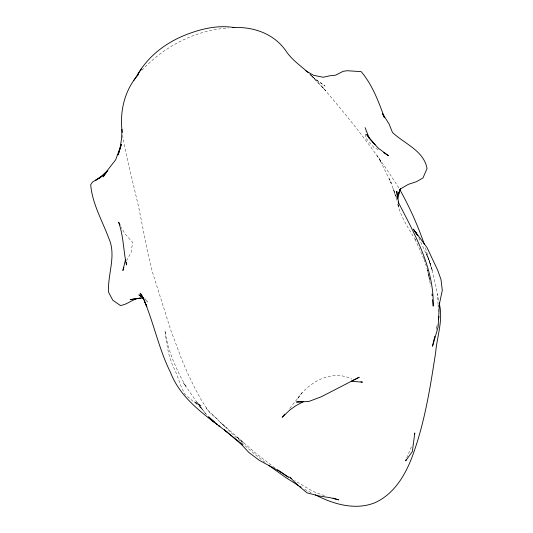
<?xml version="1.0" encoding="UTF-8"?>
<svg xmlns="http://www.w3.org/2000/svg" width="533" height="533" viewBox="0 0 533 533"><rect width="100%" height="100%" fill="white"/><g stroke="black" fill="none" stroke-linecap="round" stroke-linejoin="round"><path stroke-width="0.4" stroke-dasharray="2.67 2" d="M438.233 311.698L438.119 305.249M436.26 329.501L437.047 325.796M436.76 327.222L437.42 323.971M406.746 457.914L412.156 444.842M126.554 260.737L131.211 252.222L132.577 242.295L124.989 233.814L121.198 227.338M302.151 392.621L297.374 398.944C308.634 381.988 332.059 368.969 351.753 379.043M289.679 408.391L299.12 396.659M141.845 70.376C164.177 46.218 195.598 30.088 228.59 27.969M324.45 495.683L313.004 491.446L294.809 480.679M378.27 149.633L374.159 147.694L365.931 138.3L365.418 131.738M304.656 489.334L311.765 492.992M274.835 467.927L255.274 452.823L220.256 422.263L226.592 428.099M264.994 462.358L253.448 453.117L240.436 441.657L207.903 410.17L201.387 400.17L195.391 389.137L188.775 375.685L182.239 360.801L170.727 330L152.198 271.344L147.554 251.876L138.993 208.563L125.775 152.405L122.57 135.422M145.909 300.525L147.828 302.078L144.756 298.52M217.744 419.411L209.482 412.562L206.024 407.832M236.938 437.027L243.661 443.03L237.591 437.58M309.46 73.767L314.164 78.271L325.03 86.073L314.164 78.271L310.159 74.507M322.418 87.099L310.566 74.773L325.776 90.797L322.418 87.099C349.934 119.112 376.465 152.291 398.904 188.089M205.571 413.755L196.504 401.669L183.612 383.034L185.964 386.585C175.983 369.256 167.808 350.461 164.977 330.547L166.369 341.646L168.601 353.512L172.066 364.026L176.616 374.019L180.687 385.506L184.678 393.994L192.993 401.256L201.774 406.153L194.185 401.722L202.147 409.111L196.504 401.669L206.604 414.674M376.924 155.516L381.122 162.059L379.23 158.874L391.375 183.285L389.383 178.775L396.705 198.196M418.751 237.765L428.972 259.931L432.49 271.13L428.972 259.931L425.934 252.402L430.744 265.214M423.768 258.565L414.947 238.971L415.68 240.336C408.651 228.47 400.35 216.598 397.478 202.906M396.439 197.463L393.247 188.729L397.145 201.334M425.501 247.925L432.916 273.109L439.005 302.084M427.992 271.943L427.359 269.891L429.018 277.067M424.115 259.318L427.752 271.15M429.205 277.866L429.758 280.258L429.272 277.986M428.632 274.961L429.112 277.233M428.285 273.509L428.725 275.861M428.878 276.647L430.644 286.054M398.004 204.539L398.424 207.557L398.098 204.419M438.073 304.45L437.52 294.196"/><path stroke-width="0.8" d="M439.512 302.378L438.126 326.982L432.516 346.223L434.755 336.336M121.99 129.372L121.591 138.487L119.878 149.227L118.153 154.903L121.397 144.31L115.621 159.873L107.906 169.747L103.182 176.843L107.813 170.447M438.945 306.115L442.297 290.338L440.998 279.519L437.706 270.264L427.006 247.525L413.288 229.03L416.799 234.433M438.412 319.1L438.906 316.662L438.412 319.054M414.447 434.555L414.801 432.976L412.355 451.571L405.68 460.845L406.213 459.379M125.541 259.464L122.876 270.524L123.876 267.466M397.758 198.463L400.056 189.175L408.398 184.331L416.38 181.72L422.989 177.955L427.046 168.481C423.795 150.626 404.32 143.737 392.481 132.437L389.023 123.896L382.601 113.642M397.851 195.871L400.056 189.175M397.885 195.917L400.483 188.682M137.667 74.567C148.134 56.331 165.337 43.186 184.598 35.305C200.281 29.062 217.071 24.824 234 27.516M133.796 80.443L141.365 68.89M138.42 74.58C124.349 90.184 119.479 111.97 122.217 132.457M284.849 414.114L282.164 417.292L289.879 409.944L295.735 405.766L303.63 401.556M107.693 170.36L99.498 178.162L103.868 174.797M104.455 174.291L95.84 180.167L100.164 177.442M100.784 177.056L92.522 182L90.703 184.798C92.276 203.666 102.123 220.376 108.605 237.825C116.794 255.507 107.406 274.055 108.592 292.271L112.756 300.186L120.385 305.496C128.626 304.57 134.902 296.361 143.517 298.447M135.875 298.766L130.205 299.599L140.752 298.054M302.831 401.609L296.435 402.029L308.7 401.509L321.239 396.805L359.229 377.217L351.254 381.242L362.467 382.168L360.901 381.861M232.488 27.649C253.082 26.25 274.755 33.872 286.408 51.654C292.284 60.129 300.839 65.919 308.354 72.755M333.112 498.122L338.615 499.861L330.307 497.722L319.16 495.99L307.088 492.872L297.74 485.157L289.759 477.108L291.358 478.514M277.473 469.766L288.573 477.301L280.571 471.918L259.245 460.265L248.784 452.404L239.85 442.743L224.32 429.818L242.288 444.882L239.85 442.743M315.316 494.824C333.352 504.191 355.065 510.601 374.852 502.772C395.952 493.212 407.379 471.485 414.401 450.538C425.367 418.898 430.511 385.606 435.634 352.619C437.02 336.343 443.409 320 439.285 303.717M305.935 70.862L313.69 75.346L323.145 77.245L330.127 75.733L335.643 75.173L343.139 71.329L347.176 70.722L361.154 71.622C372.547 85 378.503 101.583 384.52 117.806L382.507 113.649M298.46 485.523L286.121 477.788L268.852 465.442M299.832 486.389L301.198 487.249M383.733 152.671L388.51 155.716L378.403 148.247L369.935 139.213M142.897 297.367L138.886 294.816L143.357 298.447M280.105 471.605L280.571 471.918M227.111 432.116C205.372 415.327 180.76 399.237 170.493 372.387C159.2 349.861 154.264 324.943 144.716 301.731L146.841 306.548L142.751 297.274L143.584 298.713M217.491 424.741L208.17 416.826M218.697 425.694L219.902 426.647L218.697 425.647M214.453 422.143L210.215 418.638L213.86 421.876L208.836 416.893M216.271 423.642L217.484 424.641M372.98 142.504L375.039 144.729L366.664 134.503L369.376 138.607L365.098 127.634M142.191 295.549L140.146 293.177L144.809 300.932M417.832 235.759L415.34 231.688L416.853 234.387M399.75 189.501C409.551 206.991 417.765 225.372 424.328 244.314M120.098 225.126L118.632 222.174C123.556 235.879 123.403 250.776 126.428 264.934L126.394 262.582M397.525 198.929L397.365 197.363L397.365 198.689M432.003 294.109L432.163 295.715M432.563 299.726L433.209 306.142C434.148 268.159 414.901 234.647 398.158 201.98L398.691 203.286L396.765 191.287L397.038 195.251"/></g></svg>
